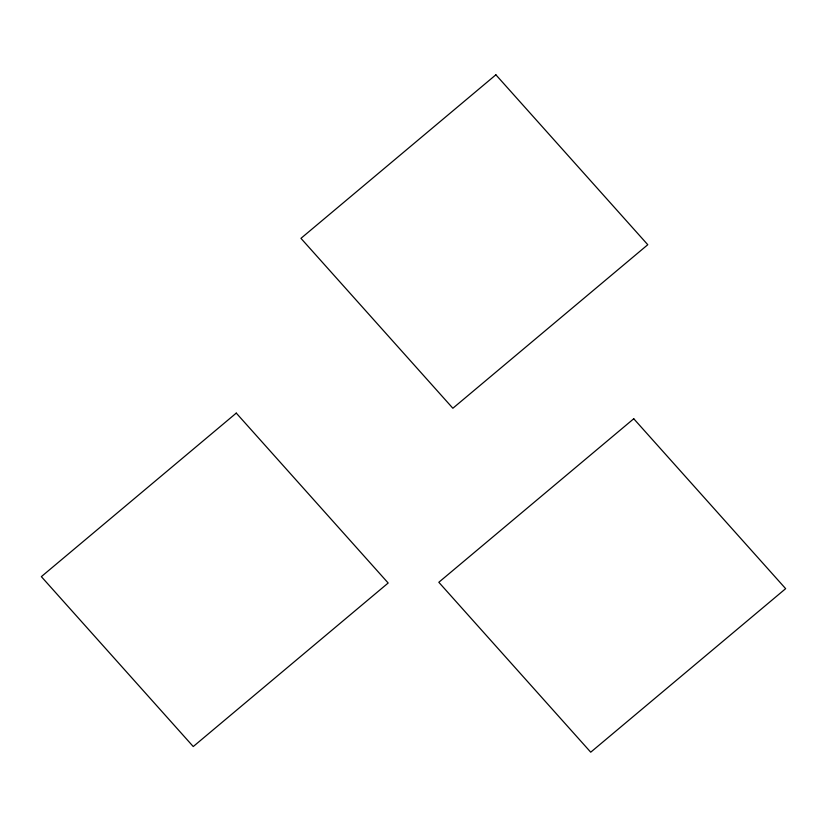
<?xml version="1.0" encoding="UTF-8"?>
<svg xmlns="http://www.w3.org/2000/svg" width="827" height="827" viewBox="0 0 827 827"><rect width="100%" height="100%" fill="white"/><g stroke="black" fill="none" stroke-linecap="round" stroke-linejoin="round"><path stroke-width="1.24" d="M495.88 74.802L300.956 238.341L452.865 408.249L647.779 244.72L495.88 74.802M236.274 413.097L41.35 576.636L193.249 746.543L388.173 583.014L236.274 413.097M633.751 418.751L438.827 582.28L590.726 752.198L785.65 588.659L633.751 418.751"/></g></svg>
